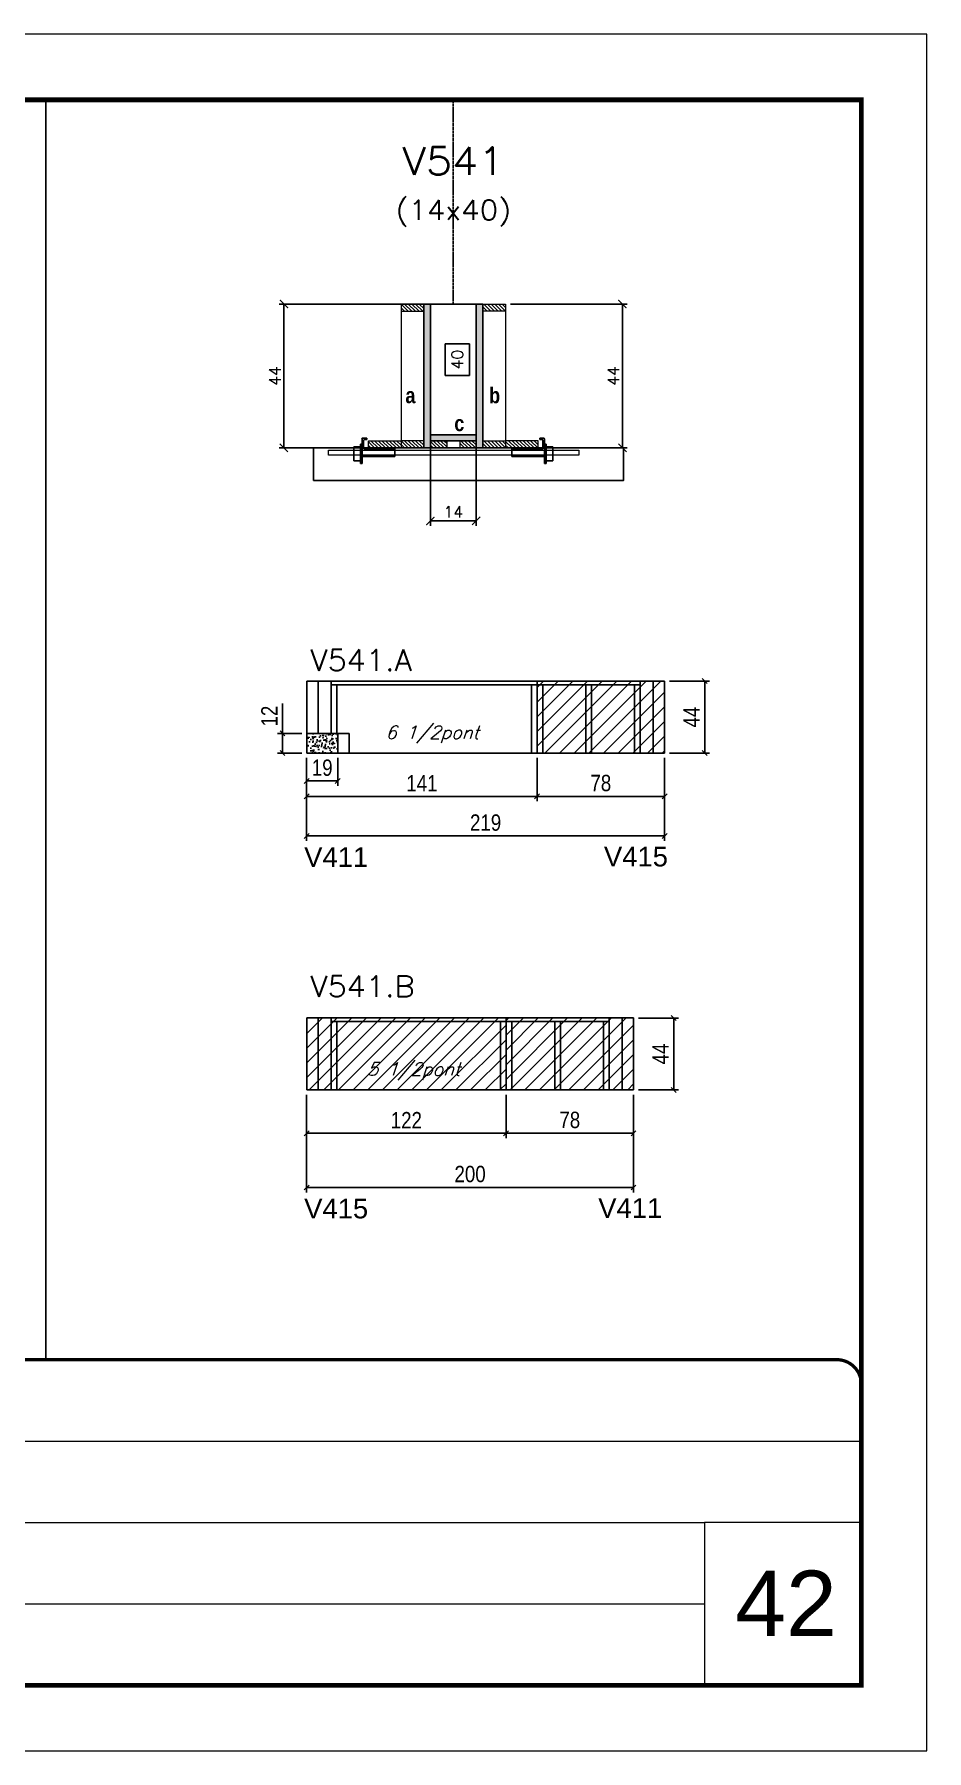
# Model space of a CAD drawing. Extents: x -21493 to -15213, y -12134 to 11887.
# Drawn here: x -18969 to -18423, y -649 to 401 of the extents above; entities that cross this region are included whole.
import ezdxf
from ezdxf.enums import TextEntityAlignment as Align

# ---------------------------------------------------------------- set-up
doc = ezdxf.new("R2010")
doc.units = 0
for name, pattern in [('CONTINUO', [0]), ('DASHED', [0.75, 0.5, -0.25]), ('HIDDEN', [0.375, 0.25, -0.125])]:
    doc.linetypes.add(name, pattern=pattern)
for name, color, linetype in [('5', 5, 'Continuous'), ('barrote', 251, 'Continuous'), ('COTA', 241, 'Continuous'), ('Cota Seção (2x)', 4, 'Continuous'), ('detalhes', 4, 'Continuous'), ('Painéis', 200, 'Continuous'), ('presilha', 1, 'Continuous'), ('Reaproveitamento', 251, 'Continuous'), ('SARR_2.2x7', 40, 'Continuous'), ('SARR_3.5x7', 81, 'Continuous'), ('texto', 7, 'Continuous'), ('Texto de Titulo', 7, 'Continuous'), ('Texto Qtd Sarr', 242, 'Continuous')]:
    doc.layers.add(name, color=color, linetype=linetype)
for name, color, linetype, lineweight in [('CARIMBO', 255, 'Continuous', 9), ('CONCRETO', 251, 'Continuous', 25), ('Folhas', 255, 'Continuous', 9), ('Hachura', 251, 'Continuous', 9), ('Madeira', 126, 'Continuous', 18), ('SARRAFO DE PRESSAO', 251, 'DASHED', 9), ('SCO-___-LAJ', 2, 'Continuous', 0), ('Texto Seção', 7, 'Continuous', 15)]:
    doc.layers.add(name, color=color, linetype=linetype, lineweight=lineweight)
doc.styles.add('ARIAL', font='arial.ttf')
doc.styles.add('COTA TECNICA', font='techl___.ttf', dxfattribs={"height": 10})
doc.styles.add('REGUA-120', font='ROMANS.shx', dxfattribs={"height": 15})
doc.styles.add('Romans', font='romans.shx')
doc.styles.get("Standard").update_dxf_attribs({"font": 'arial.ttf'})
doc.styles.add('TECNICA', font='techb___.ttf', dxfattribs={"height": 10})
doc.dimstyles.new('Cota Seção (2x)', dxfattribs={"dimtxt": 7, "dimasz": 5, "dimexe": 3, "dimexo": 3, "dimgap": 2, "dimtad": 3, "dimdec": 1, "dimlfac": 0.5, "dimzin": 12, "dimdsep": 46, "dimtxsty": 'Romans', "dimblk": 'ARCHTICK', "dimcen": 0, "dimclrd": 4, "dimclre": 4, "dimclrt": 1, "dimadec": 1, "dimazin": 3, "dimtfac": 1, "dimtdec": 1, "dimtmove": 0, "dimatfit": 3, "dimldrblk": 'OBLIQUE', "dimfxl": 1, "dimtolj": 1, "dimtzin": 12, "dimarcsym": 0})
doc.dimstyles.new('Cota Seção interna', dxfattribs={"dimtxt": 7, "dimasz": 6, "dimexe": 0.18, "dimexo": 2, "dimgap": -4, "dimtad": 3, "dimdec": 1, "dimlfac": 0.5, "dimzin": 12, "dimdsep": 46, "dimtxsty": 'Romans', "dimblk": 'ARCHTICK', "dimcen": 0.09, "dimse1": 1, "dimse2": 1, "dimsd1": 1, "dimsd2": 1, "dimclrd": 180, "dimclre": 5, "dimclrt": 1, "dimadec": 0, "dimazin": 3, "dimtfac": 1, "dimtdec": 1, "dimtofl": 0, "dimtmove": 0, "dimatfit": 3, "dimldrblk": 'ARCHTICK', "dimfxl": 1, "dimtolj": 1, "dimtzin": 0, "dimarcsym": 0})
doc.dimstyles.new('PAINEL', dxfattribs={"dimtxt": 10, "dimasz": 3, "dimexe": 3, "dimexo": 3, "dimgap": 3, "dimtad": 1, "dimdec": 1, "dimzin": 12, "dimdsep": 46, "dimtxsty": 'COTA TECNICA', "dimblk1": 'OBLIQUE', "dimblk2": 'OBLIQUE', "dimsah": 1, "dimcen": 0.9, "dimclrd": 4, "dimclre": 4, "dimclrt": 240, "dimadec": 1, "dimazin": 3, "dimtfac": 1, "dimtdec": 1, "dimtmove": 0, "dimatfit": 3, "dimfxl": 1, "dimtolj": 1, "dimtzin": 12, "dimarcsym": 0})
pattern_1 = [(315, (4219.5572, -8081.1607), (1.12253202, 1.12253202), [])]
pattern_2 = [(315, (4229.5572, -8081.1607), (1.12253202, 1.12253202), [])]

# ---------------------------------------------------------------- blocks, each defined once
blk = doc.blocks.new('_ArchTick')
at = {"color": 0, "linetype": 'ByBlock', "const_width": 0.15}
blk.add_lwpolyline([(-0.5, -0.5), (0.5, 0.5)], dxfattribs=at)
blk = doc.blocks.new('*D335')
at = {"layer": 'COTA', "color": 4, "lineweight": -2, "transparency": 16777216}
for p, q in [((-18730.1, 236.5), (-18819.7, 236.5)), ((-18816.7, 148.5), (-18816.7, 236.5)), ((-18768.1, 148.5), (-18819.7, 148.5))]:
    blk.add_line(p, q, dxfattribs=at)
at = {"layer": 'Defpoints', "color": 0, "transparency": 16777216}
for p in [(-18816.7, 236.5), (-18727.1, 236.5), (-18765.1, 148.5)]:
    blk.add_point(p, dxfattribs=at)
at = {"layer": 'COTA', "color": 4, "lineweight": -2, "transparency": 16777216, "xscale": 5, "yscale": 5, "zscale": 5}
for p, rotation in [((-18816.7, 236.5), 90), ((-18816.7, 148.5), 270)]:
    blk.add_blockref('_ArchTick', p, dxfattribs=dict(at, rotation=rotation))
at = {"layer": 'COTA', "color": 1, "transparency": 16777216, "insert": (-18822.2, 192.5), "char_height": 7, "attachment_point": 5, "rotation": 90, "style": 'Romans'}
blk.add_mtext('\\A1;44', dxfattribs=at)
blk = doc.blocks.new('_Oblique')
at = {"color": 0, "linetype": 'ByBlock', "lineweight": -2}
blk.add_line((-0.5, -0.5), (0.5, 0.5), dxfattribs=at)
blk = doc.blocks.new('*D336')
at = {"layer": 'COTA', "color": 4, "lineweight": -2, "transparency": 16777216}
for p, q in [((-18678.1, 236.5), (-18606.6, 236.5)), ((-18609.6, 148.5), (-18609.6, 236.5)), ((-18658.1, 148.5), (-18606.6, 148.5))]:
    blk.add_line(p, q, dxfattribs=at)
at = {"layer": 'Defpoints', "color": 0, "transparency": 16777216}
for p in [(-18681.1, 236.5), (-18609.6, 236.5), (-18661.1, 148.5)]:
    blk.add_point(p, dxfattribs=at)
at = {"layer": 'COTA', "color": 4, "lineweight": -2, "transparency": 16777216, "xscale": 5, "yscale": 5, "zscale": 5}
for p, rotation in [((-18609.6, 236.5), 90), ((-18609.6, 148.5), 270)]:
    blk.add_blockref('_ArchTick', p, dxfattribs=dict(at, rotation=rotation))
at = {"layer": 'COTA', "color": 1, "transparency": 16777216, "insert": (-18615.1, 192.5), "char_height": 7, "attachment_point": 5, "rotation": 90, "style": 'Romans'}
blk.add_mtext('\\A1;44', dxfattribs=at)
blk = doc.blocks.new('*D337')
at = {"layer": 'Cota Seção (2x)', "color": 180, "lineweight": -2, "transparency": 16777216}
for p, q in [((-18703.1, 212.1), (-18718.1, 212.1)), ((-18718.1, 212.1), (-18718.1, 192.8)), ((-18703.1, 192.8), (-18703.1, 212.1)), ((-18718.1, 192.8), (-18703.1, 192.8))]:
    blk.add_line(p, q, dxfattribs=at)
at = {"layer": 'Defpoints', "color": 0, "transparency": 16777216}
for p in [(-18699.1, 236.5), (-18699.1, 236.5), (-18699.1, 156.5)]:
    blk.add_point(p, dxfattribs=at)
at = {"layer": 'Cota Seção (2x)', "color": 1, "transparency": 16777216, "insert": (-18710.6, 202.5), "char_height": 7, "attachment_point": 5, "rotation": 90, "style": 'Romans'}
blk.add_mtext('\\A1;40', dxfattribs=at)
blk = doc.blocks.new('titulo1')
at = {"layer": 'Defpoints', "color": 252, "linetype": 'HIDDEN', "ltscale": 2}
blk.add_line((0, 0), (0, 125), dxfattribs=at)
at = {"layer": 'Defpoints', "style": 'Romans', "oblique": 15}
blk.add_attdef('FOLHA', text='', height=10, dxfattribs=at).set_placement((0, 15.6), align=Align.MIDDLE_CENTER)
at = {"layer": 'Texto Qtd Sarr', "color": 3, "style": 'Romans', "oblique": 15}
for tag, height, p in [('TITULO', 17, (0, 71.4)), ('SEÇÃO', 12, (0, 41.5))]:
    blk.add_attdef(tag, text='', height=height, dxfattribs=at).set_placement(p, align=Align.MIDDLE_CENTER)
blk = doc.blocks.new('PRESILHA METÁLICA 1')
at = {"layer": 'presilha'}
for p, q in [((7.5, 10.6), (7.5, 19.9)), ((12, 21), (8.6, 21)), ((9, 11.6), (9, 18.9)), ((12, 19.5), (9.6, 19.5)), ((12, 21), (12, 19.5)), ((0, 13), (6, 13)), ((0, 13), (0, 0)), ((6, 0), (0, 0)), ((6, 15.5), (7.5, 15.5)), ((6, -2.5), (6, 15.5)), ((6, 13), (6, 0)), ((7.5, 15.5), (7.5, -2.5)), ((37.5, 4.1), (7.5, 4.1)), ((37.5, 11), (9.6, 11)), ((37.5, 11), (37.5, 4.1)), ((7.5, -2.5), (6, -2.5))]:
    blk.add_line(p, q, dxfattribs=at)
for centre, radius, start, end in [((8.6, 19.9), 1.14, 90, 180), ((9.6, 18.9), 0.57, 90, 180), ((9.6, 11.6), 0.57, 180, 270)]:
    blk.add_arc(centre, radius, start, end, dxfattribs=at)
blk = doc.blocks.new('*D338')
at = {"layer": 'COTA', "color": 4, "lineweight": -2, "transparency": 16777216}
for p, q in [((-18727.1, 149.9), (-18727.1, 100.8)), ((-18699.1, 149.9), (-18699.1, 100.8)), ((-18727.1, 103.8), (-18699.1, 103.8))]:
    blk.add_line(p, q, dxfattribs=at)
at = {"layer": 'Defpoints', "color": 0, "transparency": 16777216}
for p in [(-18727.1, 152.9), (-18699.1, 152.9), (-18699.1, 103.8)]:
    blk.add_point(p, dxfattribs=at)
at = {"layer": 'COTA', "color": 4, "lineweight": -2, "transparency": 16777216, "xscale": 5, "yscale": 5, "zscale": 5, "rotation": 180}
blk.add_blockref('_ArchTick', (-18727.1, 103.8), dxfattribs=at)
at = {"layer": 'COTA', "color": 4, "lineweight": -2, "transparency": 16777216, "xscale": 5, "yscale": 5, "zscale": 5}
blk.add_blockref('_ArchTick', (-18699.1, 103.8), dxfattribs=at)
at = {"layer": 'COTA', "color": 1, "transparency": 16777216, "insert": (-18713.1, 109.3), "char_height": 7, "attachment_point": 5, "style": 'Romans'}
blk.add_mtext('\\A1;14', dxfattribs=at)
blk = doc.blocks.new('*D342')
at = {"layer": 'COTA', "color": 4, "linetype": 'ByBlock', "lineweight": -2, "transparency": 16777216}
for p, q in [((-18802.8, -41.2), (-18802.8, -91.9)), ((-18583.8, -41.2), (-18583.8, -91.9)), ((-18802.8, -88.9), (-18583.8, -88.9))]:
    blk.add_line(p, q, dxfattribs=at)
at = {"layer": 'Defpoints', "color": 0, "linetype": 'ByBlock', "transparency": 16777216}
for p in [(-18802.8, -38.2), (-18583.8, -38.2), (-18583.8, -88.9)]:
    blk.add_point(p, dxfattribs=at)
at = {"layer": 'COTA', "color": 4, "linetype": 'ByBlock', "lineweight": -2, "transparency": 16777216, "xscale": 3, "yscale": 3, "zscale": 3, "rotation": 180}
blk.add_blockref('_Oblique', (-18802.8, -88.9), dxfattribs=at)
at = {"layer": 'COTA', "color": 4, "linetype": 'ByBlock', "lineweight": -2, "transparency": 16777216, "xscale": 3, "yscale": 3, "zscale": 3}
blk.add_blockref('_Oblique', (-18583.8, -88.9), dxfattribs=at)
at = {"layer": 'COTA', "color": 240, "linetype": 'ByBlock', "transparency": 16777216, "insert": (-18693.3, -80.8), "char_height": 10, "attachment_point": 5, "style": 'COTA TECNICA'}
blk.add_mtext('\\A1;219', dxfattribs=at)
blk = doc.blocks.new('*D343')
at = {"layer": 'COTA', "color": 4, "linetype": 'ByBlock', "lineweight": -2, "transparency": 16777216}
for p, q in [((-18580.8, 5.8), (-18556.2, 5.8)), ((-18559.2, 5.8), (-18559.2, -38.2)), ((-18580.8, -38.2), (-18556.2, -38.2))]:
    blk.add_line(p, q, dxfattribs=at)
at = {"layer": 'Defpoints', "color": 0, "linetype": 'ByBlock', "transparency": 16777216}
for p in [(-18583.8, 5.8), (-18583.8, -38.2), (-18559.2, -38.2)]:
    blk.add_point(p, dxfattribs=at)
at = {"layer": 'COTA', "color": 4, "linetype": 'ByBlock', "lineweight": -2, "transparency": 16777216, "xscale": 3, "yscale": 3, "zscale": 3}
for p, rotation in [((-18559.2, 5.8), 90), ((-18559.2, -38.2), 270)]:
    blk.add_blockref('_Oblique', p, dxfattribs=dict(at, rotation=rotation))
at = {"layer": 'COTA', "color": 240, "linetype": 'ByBlock', "transparency": 16777216, "insert": (-18567.3, -16.2), "char_height": 10, "attachment_point": 5, "rotation": 90, "style": 'COTA TECNICA'}
blk.add_mtext('\\A1;44', dxfattribs=at)
blk = doc.blocks.new('*D344')
at = {"layer": 'COTA', "color": 4, "linetype": 'ByBlock', "lineweight": -2, "transparency": 16777216}
for p, q in [((-18802.8, -247.3), (-18802.8, -307)), ((-18602.8, -247.3), (-18602.8, -307)), ((-18802.8, -304), (-18602.8, -304))]:
    blk.add_line(p, q, dxfattribs=at)
at = {"layer": 'Defpoints', "color": 0, "linetype": 'ByBlock', "transparency": 16777216}
for p in [(-18802.8, -244.3), (-18602.8, -244.3), (-18602.8, -304)]:
    blk.add_point(p, dxfattribs=at)
at = {"layer": 'COTA', "color": 4, "linetype": 'ByBlock', "lineweight": -2, "transparency": 16777216, "xscale": 3, "yscale": 3, "zscale": 3, "rotation": 180}
blk.add_blockref('_Oblique', (-18802.8, -304), dxfattribs=at)
at = {"layer": 'COTA', "color": 4, "linetype": 'ByBlock', "lineweight": -2, "transparency": 16777216, "xscale": 3, "yscale": 3, "zscale": 3}
blk.add_blockref('_Oblique', (-18602.8, -304), dxfattribs=at)
at = {"layer": 'COTA', "color": 240, "linetype": 'ByBlock', "transparency": 16777216, "insert": (-18702.8, -295.8), "char_height": 10, "attachment_point": 5, "style": 'COTA TECNICA'}
blk.add_mtext('\\A1;200', dxfattribs=at)
blk = doc.blocks.new('*D345')
at = {"layer": 'COTA', "color": 4, "linetype": 'ByBlock', "lineweight": -2, "transparency": 16777216}
for p, q in [((-18599.8, -200.3), (-18575.2, -200.3)), ((-18578.2, -200.3), (-18578.2, -244.3)), ((-18599.8, -244.3), (-18575.2, -244.3))]:
    blk.add_line(p, q, dxfattribs=at)
at = {"layer": 'Defpoints', "color": 0, "linetype": 'ByBlock', "transparency": 16777216}
for p in [(-18602.8, -200.3), (-18602.8, -244.3), (-18578.2, -244.3)]:
    blk.add_point(p, dxfattribs=at)
at = {"layer": 'COTA', "color": 4, "linetype": 'ByBlock', "lineweight": -2, "transparency": 16777216, "xscale": 3, "yscale": 3, "zscale": 3}
for p, rotation in [((-18578.2, -200.3), 90), ((-18578.2, -244.3), 270)]:
    blk.add_blockref('_Oblique', p, dxfattribs=dict(at, rotation=rotation))
at = {"layer": 'COTA', "color": 240, "linetype": 'ByBlock', "transparency": 16777216, "insert": (-18586.3, -222.3), "char_height": 10, "attachment_point": 5, "rotation": 90, "style": 'COTA TECNICA'}
blk.add_mtext('\\A1;44', dxfattribs=at)
blk = doc.blocks.new('*D326')
at = {"layer": 'COTA', "color": 4, "linetype": 'ByBlock', "lineweight": -2, "transparency": 16777216}
for p, q in [((-18802.8, -247.3), (-18802.8, -273.8)), ((-18680.8, -247.3), (-18680.8, -273.8)), ((-18802.8, -270.8), (-18680.8, -270.8))]:
    blk.add_line(p, q, dxfattribs=at)
at = {"layer": 'Defpoints', "color": 0, "linetype": 'ByBlock', "transparency": 16777216}
for p in [(-18802.8, -244.3), (-18680.8, -244.3), (-18680.8, -270.8)]:
    blk.add_point(p, dxfattribs=at)
at = {"layer": 'COTA', "color": 4, "linetype": 'ByBlock', "lineweight": -2, "transparency": 16777216, "xscale": 3, "yscale": 3, "zscale": 3, "rotation": 180}
blk.add_blockref('_Oblique', (-18802.8, -270.8), dxfattribs=at)
at = {"layer": 'COTA', "color": 4, "linetype": 'ByBlock', "lineweight": -2, "transparency": 16777216, "xscale": 3, "yscale": 3, "zscale": 3}
blk.add_blockref('_Oblique', (-18680.8, -270.8), dxfattribs=at)
at = {"layer": 'COTA', "color": 240, "linetype": 'ByBlock', "transparency": 16777216, "insert": (-18741.8, -262.8), "char_height": 10, "attachment_point": 5, "style": 'COTA TECNICA'}
blk.add_mtext('\\A1;122', dxfattribs=at)
blk = doc.blocks.new('*D327')
at = {"layer": 'COTA', "color": 4, "linetype": 'ByBlock', "lineweight": -2, "transparency": 16777216}
for p, q in [((-18680.8, -247.3), (-18680.8, -273.8)), ((-18602.8, -247.3), (-18602.8, -273.8)), ((-18680.8, -270.8), (-18602.8, -270.8))]:
    blk.add_line(p, q, dxfattribs=at)
at = {"layer": 'Defpoints', "color": 0, "linetype": 'ByBlock', "transparency": 16777216}
for p in [(-18680.8, -244.3), (-18602.8, -244.3), (-18602.8, -270.8)]:
    blk.add_point(p, dxfattribs=at)
at = {"layer": 'COTA', "color": 4, "linetype": 'ByBlock', "lineweight": -2, "transparency": 16777216, "xscale": 3, "yscale": 3, "zscale": 3, "rotation": 180}
blk.add_blockref('_Oblique', (-18680.8, -270.8), dxfattribs=at)
at = {"layer": 'COTA', "color": 4, "linetype": 'ByBlock', "lineweight": -2, "transparency": 16777216, "xscale": 3, "yscale": 3, "zscale": 3}
blk.add_blockref('_Oblique', (-18602.8, -270.8), dxfattribs=at)
at = {"layer": 'COTA', "color": 240, "linetype": 'ByBlock', "transparency": 16777216, "insert": (-18641.8, -262.7), "char_height": 10, "attachment_point": 5, "style": 'COTA TECNICA'}
blk.add_mtext('\\A1;78', dxfattribs=at)
blk = doc.blocks.new('*D328')
at = {"layer": 'COTA', "color": 4, "linetype": 'ByBlock', "lineweight": -2, "transparency": 16777216}
for p, q in [((-18802.8, -41.2), (-18802.8, -67.7)), ((-18661.8, -41.2), (-18661.8, -67.7)), ((-18802.8, -64.7), (-18661.8, -64.7))]:
    blk.add_line(p, q, dxfattribs=at)
at = {"layer": 'Defpoints', "color": 0, "linetype": 'ByBlock', "transparency": 16777216}
for p in [(-18802.8, -38.2), (-18661.8, -38.2), (-18661.8, -64.7)]:
    blk.add_point(p, dxfattribs=at)
at = {"layer": 'COTA', "color": 4, "linetype": 'ByBlock', "lineweight": -2, "transparency": 16777216, "xscale": 3, "yscale": 3, "zscale": 3, "rotation": 180}
blk.add_blockref('_Oblique', (-18802.8, -64.7), dxfattribs=at)
at = {"layer": 'COTA', "color": 4, "linetype": 'ByBlock', "lineweight": -2, "transparency": 16777216, "xscale": 3, "yscale": 3, "zscale": 3}
blk.add_blockref('_Oblique', (-18661.8, -64.7), dxfattribs=at)
at = {"layer": 'COTA', "color": 240, "linetype": 'ByBlock', "transparency": 16777216, "insert": (-18732.3, -56.7), "char_height": 10, "attachment_point": 5, "style": 'COTA TECNICA'}
blk.add_mtext('\\A1;141', dxfattribs=at)
blk = doc.blocks.new('*D329')
at = {"layer": 'COTA', "color": 4, "linetype": 'ByBlock', "lineweight": -2, "transparency": 16777216}
for p, q in [((-18661.8, -41.2), (-18661.8, -67.7)), ((-18583.8, -41.2), (-18583.8, -67.7)), ((-18661.8, -64.7), (-18583.8, -64.7))]:
    blk.add_line(p, q, dxfattribs=at)
at = {"layer": 'Defpoints', "color": 0, "linetype": 'ByBlock', "transparency": 16777216}
for p in [(-18661.8, -38.2), (-18583.8, -38.2), (-18583.8, -64.7)]:
    blk.add_point(p, dxfattribs=at)
at = {"layer": 'COTA', "color": 4, "linetype": 'ByBlock', "lineweight": -2, "transparency": 16777216, "xscale": 3, "yscale": 3, "zscale": 3, "rotation": 180}
blk.add_blockref('_Oblique', (-18661.8, -64.7), dxfattribs=at)
at = {"layer": 'COTA', "color": 4, "linetype": 'ByBlock', "lineweight": -2, "transparency": 16777216, "xscale": 3, "yscale": 3, "zscale": 3}
blk.add_blockref('_Oblique', (-18583.8, -64.7), dxfattribs=at)
at = {"layer": 'COTA', "color": 240, "linetype": 'ByBlock', "transparency": 16777216, "insert": (-18622.8, -56.6), "char_height": 10, "attachment_point": 5, "style": 'COTA TECNICA'}
blk.add_mtext('\\A1;78', dxfattribs=at)
blk = doc.blocks.new('*D964')
at = {"layer": 'COTA', "color": 4, "lineweight": -2, "ltscale": 25, "transparency": 16777216}
for p, q in [((-18802.8, -41.2), (-18802.8, -58.3)), ((-18783.8, -41.2), (-18783.8, -58.3)), ((-18802.8, -55.3), (-18783.8, -55.3))]:
    blk.add_line(p, q, dxfattribs=at)
at = {"layer": 'Defpoints', "color": 0, "ltscale": 25, "transparency": 16777216}
for p in [(-18802.8, -38.2), (-18783.8, -38.2), (-18783.8, -55.3)]:
    blk.add_point(p, dxfattribs=at)
at = {"layer": 'COTA', "color": 4, "lineweight": -2, "ltscale": 25, "transparency": 16777216, "xscale": 3, "yscale": 3, "zscale": 3, "rotation": 180}
blk.add_blockref('_Oblique', (-18802.8, -55.3), dxfattribs=at)
at = {"layer": 'COTA', "color": 4, "lineweight": -2, "ltscale": 25, "transparency": 16777216, "xscale": 3, "yscale": 3, "zscale": 3}
blk.add_blockref('_Oblique', (-18783.8, -55.3), dxfattribs=at)
at = {"layer": 'COTA', "color": 240, "ltscale": 25, "transparency": 16777216, "insert": (-18793.3, -47.2), "char_height": 10, "attachment_point": 5, "style": 'COTA TECNICA'}
blk.add_mtext('\\A1;19', dxfattribs=at)
blk = doc.blocks.new('*D965')
at = {"layer": 'COTA', "color": 4, "lineweight": -2, "ltscale": 25, "transparency": 16777216}
for p, q in [((-18817.6, -26.2), (-18817.6, -7.9)), ((-18805.8, -26.2), (-18820.6, -26.2)), ((-18817.6, -38.2), (-18817.6, -26.2)), ((-18805.8, -38.2), (-18820.6, -38.2))]:
    blk.add_line(p, q, dxfattribs=at)
at = {"layer": 'Defpoints', "color": 0, "ltscale": 25, "transparency": 16777216}
for p in [(-18817.6, -26.2), (-18802.8, -26.2), (-18802.8, -38.2)]:
    blk.add_point(p, dxfattribs=at)
at = {"layer": 'COTA', "color": 4, "lineweight": -2, "ltscale": 25, "transparency": 16777216, "xscale": 3, "yscale": 3, "zscale": 3}
for p, rotation in [((-18817.6, -26.2), 90), ((-18817.6, -38.2), 270)]:
    blk.add_blockref('_Oblique', p, dxfattribs=dict(at, rotation=rotation))
at = {"layer": 'COTA', "color": 240, "ltscale": 25, "transparency": 16777216, "insert": (-18825.6, -15.6), "char_height": 10, "attachment_point": 5, "rotation": 90, "style": 'COTA TECNICA'}
blk.add_mtext('\\A1;12', dxfattribs=at)
blk = doc.blocks.new('9999999999')
at = {"color": 30, "linetype": 'CONTINUO'}
for p, q in [((98564.6, 34379.6), (99584, 34379.6)), ((98564.6, 34329.8), (99488, 34329.8)), ((99584, 34329.8), (99488, 34329.8)), ((99488, 34329.8), (99488, 34230.2)), ((98564.6, 34280), (99488, 34280))]:
    blk.add_line(p, q, dxfattribs=at)
at = {"color": 30, "linetype": 'CONTINUO', "const_width": 2}
blk.add_lwpolyline([(99584, 34230.2), (99584, 34414.4, 0.414214), (99569, 34429.4), (98229, 34429.4, 0.414214), (98214, 34414.4), (98214, 34245.2, 0.414214), (98229, 34230.2), (99584, 34230.2)], format="xyb", dxfattribs=at)
at = {"layer": 'Folhas'}
blk.add_lwpolyline([(98139, 34190.2), (99624, 34190.2), (99624, 35240.2), (98139, 35240.2)], close=True, dxfattribs=at)
at = {"layer": 'Folhas', "color": 30, "const_width": 3}
blk.add_lwpolyline([(98214, 34230.2), (99584, 34230.2), (99584, 35200.2), (98214, 35200.2)], close=True, dxfattribs=at)

msp = doc.modelspace()

# ---------------------------------------------------------------- hatches: boundary and pattern name
at = {"layer": 'COTA', "linetype": 'ByBlock'}
h = msp.add_hatch(dxfattribs=at)
h.set_pattern_fill('AR-CONC', color=256, scale=0.03)
h.set_pattern_definition([(50, (-158644.1976, -26044.2673), (5.46554007, -0.47817257), [0.5715, -6.2865]), (355, (-158644.1976, -26044.2673), (-1.05730264, 5.73170536), [0.4572, -5.02921753]), (100.4514447, (-158643.742, -26044.307), (4.40823741, 5.25353256), [0.48570026, -5.34270734]), (46.1842, (-158644.1976, -26042.743), (8.13237123, -1.26126984), [0.85725, -9.42975]), (96.6355576, (-158643.52, -26042.8484), (7.122124, 7.42278374), [0.7285507, -8.01406824]), (351.184151, (-158644.198, -26042.743), (7.122124, 7.42278374), [0.685799, -7.54379196]), (21, (-158643.4356, -26043.1243), (4.54843174, -3.06795595), [0.5715, -6.2865]), (326, (-158643.4356, -26043.1243), (1.85406085, 5.52563898), [0.4572, -5.0292]), (71.451445, (-158643.0566, -26043.38), (6.40249258, 2.45768307), [0.48570026, -5.34269813]), (37.5, (-158644.1976, -26044.2673), (0.092658098, 2.536651166), [0, -4.96824, 0, -5.1054, 0, -5.04825]), (7.5, (-158644.1976, -26044.2673), (2.004589875, 3.005417245), [0, -2.91084, 0, -4.85394, 0, -1.92405]), (327.5, (-158645.8969, -26044.2673), (4.067717855, -0.17186232), [0, -1.905, 0, -5.9436, 0, -7.8867]), (317.5, (-158646.659, -26044.2673), (4.44387544, 0.76279473), [0, -2.4765, 0, -3.94716, 0, -5.6007])])
h.paths.add_polyline_path([(-18783.75, -38.22), (-18783.75, -26.22), (-18802.75, -26.22), (-18802.75, -38.22)])
at = {"layer": 'Hachura'}
h = msp.add_hatch(dxfattribs=at)
h.set_pattern_fill('ANSI31', color=256, scale=0.5, angle=270, style=0)
h.set_pattern_definition([(315, (4229.5572, -8071.1607), (1.12253202, 1.12253202), [])])
h.paths.add_polyline_path([(-18731.06, 232.08), (-18731.06, 236.48), (-18745.06, 236.48), (-18745.06, 232.08)])
h = msp.add_hatch(color=256, dxfattribs=at)
h.dxf.hatch_style = 1
h.paths.add_polyline_path([(-18731.06, 236.48), (-18727.06, 236.48), (-18727.06, 148.48), (-18731.06, 148.48)])
h = msp.add_hatch(color=256, dxfattribs=at)
h.dxf.hatch_style = 1
h.paths.add_polyline_path([(-18695.07, 236.48), (-18699.07, 236.48), (-18699.06, 148.48), (-18695.06, 148.48)])
h = msp.add_hatch(dxfattribs=at)
h.set_pattern_fill('ANSI31', color=256, scale=0.5, angle=270, style=0)
h.set_pattern_definition([(315, (4219.5669, -8071.1607), (1.12253202, 1.12253202), [])])
h.paths.add_polyline_path([(-18695.07, 232.08), (-18695.07, 236.48), (-18681.07, 236.48), (-18681.07, 232.08)])
h = msp.add_hatch(dxfattribs=at)
h.set_pattern_fill('ANSI31', color=256, scale=0.5, angle=270, style=0)
h.set_pattern_definition(pattern_2)
h.paths.add_polyline_path([(-18765.06, 148.48), (-18765.06, 152.88), (-18745.06, 152.88), (-18745.06, 148.48)])
h = msp.add_hatch(dxfattribs=at)
h.set_pattern_fill('ANSI31', color=256, scale=0.5, angle=270, style=0)
h.set_pattern_definition([(315, (4229.5572, -8154.7607), (1.12253202, 1.12253202), [])])
h.paths.add_polyline_path([(-18731.06, 148.48), (-18731.06, 152.88), (-18745.06, 152.88), (-18745.06, 148.48)])
h = msp.add_hatch(color=256, dxfattribs=at)
h.dxf.hatch_style = 1
h.paths.add_polyline_path([(-18727.06, 152.88), (-18727.06, 156.48), (-18699.06, 156.48), (-18699.06, 152.88)])
h = msp.add_hatch(dxfattribs=at)
h.set_pattern_fill('ANSI31', color=256, scale=0.5, angle=270, style=0)
h.set_pattern_definition(pattern_2)
h.paths.add_polyline_path([(-18727.06, 148.48), (-18727.06, 152.88), (-18717.06, 152.88), (-18717.06, 148.48)])
h = msp.add_hatch(dxfattribs=at)
h.set_pattern_fill('ANSI31', color=256, scale=0.5, angle=270, style=0)
h.set_pattern_definition(pattern_1)
h.paths.add_polyline_path([(-18699.06, 148.48), (-18699.06, 152.88), (-18709.06, 152.88), (-18709.06, 148.48)])
h = msp.add_hatch(dxfattribs=at)
h.set_pattern_fill('ANSI31', color=256, scale=0.5, angle=270, style=0)
h.set_pattern_definition([(315, (4219.5572, -8154.7607), (1.12253202, 1.12253202), [])])
h.paths.add_polyline_path([(-18695.06, 148.48), (-18695.06, 152.88), (-18681.06, 152.88), (-18681.06, 148.48)])
h = msp.add_hatch(dxfattribs=at)
h.set_pattern_fill('ANSI31', color=256, scale=0.5, angle=270, style=0)
h.set_pattern_definition(pattern_1)
h.paths.add_polyline_path([(-18661.06, 148.48), (-18661.06, 152.88), (-18681.06, 152.88), (-18681.06, 148.48)])
at = {"layer": 'Reaproveitamento', "linetype": 'ByBlock'}
h = msp.add_hatch(dxfattribs=at)
h.set_pattern_fill('ANSI31', color=256, scale=2)
h.set_pattern_definition([(45, (-157040.1976, -28341.4175), (-4.49012806, 4.49012806), [])])
h.paths.add_polyline_path([(-18583.75, -38.22), (-18583.75, 5.78), (-18661.75, 5.78), (-18661.75, -38.22)])
h = msp.add_hatch(dxfattribs=at)
h.set_pattern_fill('ANSI31', color=256, scale=2)
h.set_pattern_definition([(45, (-157059.1976, -28341.4175), (-4.49012806, 4.49012806), [])])
h.paths.add_polyline_path([(-18802.75, -200.28), (-18802.75, -244.28), (-18680.75, -244.28), (-18680.75, -200.28)])
h.paths.add_polyline_path([(-18773.74, -240.88), (-18706.12, -240.88), (-18700.62, -224.9), (-18768.24, -224.9)], flags=24)
h = msp.add_hatch(dxfattribs=at)
h.set_pattern_fill('ANSI31', color=256, scale=2)
h.set_pattern_definition([(45, (-158644.1976, -26044.2673), (-4.49012806, 4.49012806), [])])
h.paths.add_polyline_path([(-18602.75, -244.28), (-18602.75, -200.28), (-18680.75, -200.28), (-18680.75, -244.28)])

# ---------------------------------------------------------------- linework, layer by layer
at = {"layer": 'barrote'}
msp.add_lwpolyline([(-18798.52, 128.48), (-18608.94, 128.48), (-18608.94, 148.48), (-18798.52, 148.48)], close=True, dxfattribs=at)
at = {"layer": 'CONCRETO'}
msp.add_lwpolyline([(-18727.06, 236.48), (-18699.06, 236.48), (-18699.06, 156.48), (-18727.06, 156.48), (-18727.06, 236.48)], close=True, dxfattribs=at)
at = {"layer": 'COTA', "linetype": 'ByBlock'}
for p, q in [((-18962.5, 361.48), (-18962.5, -409.27)), ((-18802.75, -26.22), (-18802.75, -38.22)), ((-18783.75, -38.22), (-18802.75, -38.22))]:
    msp.add_line(p, q, dxfattribs=at)
at = {"layer": 'Madeira'}
for points in [[(-18731.06, 232.08), (-18731.06, 236.48), (-18745.06, 236.48), (-18745.06, 232.08)], [(-18731.06, 236.48), (-18745.06, 236.48), (-18745.06, 148.48), (-18731.06, 148.48)], [(-18695.07, 232.08), (-18695.07, 236.48), (-18681.07, 236.48), (-18681.07, 232.08)], [(-18695.07, 236.48), (-18681.07, 236.48), (-18681.06, 148.48), (-18695.06, 148.48)], [(-18765.06, 148.48), (-18765.06, 152.88), (-18745.06, 152.88), (-18745.06, 148.48)], [(-18731.06, 148.48), (-18731.06, 152.88), (-18745.06, 152.88), (-18745.06, 148.48)], [(-18727.06, 148.48), (-18727.06, 152.88), (-18717.06, 152.88), (-18717.06, 148.48)], [(-18699.06, 148.48), (-18699.06, 152.88), (-18709.06, 152.88), (-18709.06, 148.48)], [(-18695.06, 148.48), (-18695.06, 152.88), (-18681.06, 152.88), (-18681.06, 148.48)], [(-18661.06, 148.48), (-18661.06, 152.88), (-18681.06, 152.88), (-18681.06, 148.48)]]:
    msp.add_lwpolyline(points, close=True, dxfattribs=at)
at = {"layer": 'Painéis', "linetype": 'ByBlock'}
for p, q in [((-18802.75, 5.78), (-18802.75, -26.22)), ((-18583.75, 5.78), (-18802.75, 5.78)), ((-18661.75, 5.78), (-18661.75, -38.22)), ((-18583.75, 5.78), (-18583.75, -38.22)), ((-18802.75, -26.22), (-18783.75, -26.22)), ((-18783.75, -26.22), (-18783.75, -38.22)), ((-18783.75, -38.22), (-18583.75, -38.22)), ((-18802.75, -200.28), (-18802.75, -244.28)), ((-18602.75, -200.28), (-18802.75, -200.28)), ((-18680.75, -200.28), (-18680.75, -244.28)), ((-18602.75, -200.28), (-18602.75, -244.28)), ((-18802.75, -244.28), (-18602.75, -244.28))]:
    msp.add_line(p, q, dxfattribs=at)
at = {"layer": 'Painéis'}
for points in [[(-18731.06, 236.48), (-18727.06, 236.48), (-18727.06, 148.48), (-18731.06, 148.48)], [(-18695.07, 236.48), (-18699.07, 236.48), (-18699.06, 148.48), (-18695.06, 148.48)], [(-18727.06, 152.88), (-18727.06, 156.48), (-18699.06, 156.48), (-18699.06, 152.88)]]:
    msp.add_lwpolyline(points, close=True, dxfattribs=at)
at = {"layer": 'SARR_2.2x7', "linetype": 'Continuous'}
for p, q in [((-18795.75, 5.78), (-18795.75, -26.22)), ((-18661.75, 3.58), (-18787.75, 3.58)), ((-18598.75, 3.58), (-18661.75, 3.58)), ((-18590.75, 5.78), (-18590.75, -38.22)), ((-18783.75, -26.22), (-18776.75, -26.22)), ((-18776.75, -26.22), (-18776.75, -38.22)), ((-18795.75, -200.28), (-18795.75, -244.28)), ((-18617.75, -202.48), (-18787.75, -202.48)), ((-18609.75, -200.28), (-18609.75, -244.28))]:
    msp.add_line(p, q, dxfattribs=at)
at = {"layer": 'SARR_3.5x7'}
for p, q in [((-18787.75, 5.78), (-18787.75, -26.22)), ((-18784.25, 3.58), (-18784.25, -26.22)), ((-18665.25, 3.58), (-18665.25, -38.22)), ((-18658.25, 3.58), (-18658.25, -38.22)), ((-18632, 3.58), (-18632, -38.22)), ((-18628.5, 3.58), (-18628.5, -38.22)), ((-18602.25, 3.59), (-18602.25, -38.22)), ((-18598.75, 5.78), (-18598.75, -38.22)), ((-18787.75, -200.28), (-18787.75, -244.28)), ((-18784.25, -202.48), (-18784.25, -244.28)), ((-18684.25, -202.48), (-18684.25, -244.28)), ((-18677.25, -202.48), (-18677.25, -244.28)), ((-18651, -202.48), (-18651, -244.29)), ((-18647.5, -202.48), (-18647.5, -244.29)), ((-18621.25, -202.48), (-18621.25, -244.28)), ((-18617.75, -200.28), (-18617.75, -244.28))]:
    msp.add_line(p, q, dxfattribs=at)
at = {"layer": 'SCO-___-LAJ', "color": 1}
msp.add_lwpolyline([(-18789.52, 147.15), (-18636.25, 147.15), (-18636.25, 143.95), (-18789.52, 143.95)], close=True, dxfattribs=at)

# ---------------------------------------------------------------- block references
at = {"layer": 'presilha', "yscale": 0.6666666666666666, "zscale": 0.6666666666666666}
for p, xscale in [((-18773.93, 140.52), 0.6666666666666666), ((-18652.2, 140.52), -0.6666666666666666)]:
    msp.add_blockref('PRESILHA METÁLICA 1', p, dxfattribs=dict(at, xscale=xscale))
at = {"layer": 'SARRAFO DE PRESSAO', "color": 6, "linetype": 'ByBlock'}
msp.add_blockref('9999999999', (-118047.39, -34838.72), dxfattribs=at)
at = {"layer": 'Texto Seção'}
ref = msp.add_blockref('titulo1', (-18713.06, 236.48), dxfattribs=at)
ref.add_attrib('TITULO', 'V541', dxfattribs={"layer": 'Texto de Titulo', "color": 7, "height": 17, "style": 'Romans', "width": 1.1}).set_placement((-18713.06, 323.98), align=Align.MIDDLE_CENTER)
ref.add_attrib('SEÇÃO', '(14x40)', dxfattribs={"layer": 'Texto de Titulo', "color": 7, "height": 12, "style": 'Romans', "width": 1.1}).set_placement((-18713.06, 293.98), align=Align.MIDDLE_CENTER)

# ---------------------------------------------------------------- texts
at = {"layer": '5', "linetype": 'Continuous'}
for s, p in [('V411', (-18804.31, -107.84)), ('V415', (-18620.88, -107.55)), ('V415', (-18804.31, -322.88)), ('V411', (-18624.38, -322.59))]:
    msp.add_text(s, height=12, rotation=0.00004, dxfattribs=at).set_placement(p)
at = {"layer": 'CARIMBO', "style": 'ARIAL'}
msp.add_text('42', height=40, dxfattribs=at).set_placement((-18540.55, -578.37))
at = {"layer": 'detalhes', "style": 'TECNICA'}
for s, p in [('a', (-18742.37, 175.82)), ('b', (-18691.13, 175.81)), ('c', (-18712.46, 158.72))]:
    msp.add_text(s, height=9.6, dxfattribs=at).set_placement(p)
at = {"layer": 'texto', "color": 2, "char_height": 8, "attachment_point": 5, "style": 'Romans'}
for s, insert in [('{\\Q19;\\C256;6 1/2pont}', (-18725.94, -26.82)), ('{\\Q19;\\C256;5 1/2pont}', (-18737.37, -232.89))]:
    msp.add_mtext(s, dxfattribs=dict(at, insert=insert))
at = {"layer": 'Texto Seção', "style": 'REGUA-120', "width": 1.05}
for s, p in [('V541.A', (-18800.54, 12.15)), ('V541.B', (-18800.54, -187.44))]:
    msp.add_text(s, height=13, dxfattribs=at).set_placement(p)

# ---------------------------------------------------------------- dimensions: what is measured, and where the dimension line sits
at = {"layer": 'COTA'}
for base, p1, p2, picture, middle in [((-18816.71, 236.48), (-18765.06, 148.48), (-18727.06, 236.48), '*D335', (-18822.21, 192.48)), ((-18609.59, 236.48), (-18661.06, 148.48), (-18681.07, 236.48), '*D336', (-18615.09, 192.48))]:
    dim = msp.add_linear_dim(base=base, p1=p1, p2=p2, angle=90, dimstyle='Cota Seção (2x)', dxfattribs=at)
    dim.commit()
    dim.dimension.update_dxf_attribs({"geometry": picture, "text_midpoint": middle})
dim = msp.add_linear_dim(base=(-18699.06, 103.76), p1=(-18727.06, 152.88), p2=(-18699.06, 152.88), dimstyle='Cota Seção (2x)', dxfattribs=at)
dim.commit()
dim.dimension.update_dxf_attribs({"geometry": '*D338', "text_midpoint": (-18713.06, 109.26)})
at = {"layer": 'COTA', "linetype": 'ByBlock'}
for base, p1, p2, picture, middle in [((-18559.22, -38.22), (-18583.75, 5.78), (-18583.75, -38.22), '*D343', (-18567.3, -16.22)), ((-18578.22, -244.28), (-18602.75, -200.28), (-18602.75, -244.28), '*D345', (-18586.3, -222.28))]:
    dim = msp.add_linear_dim(base=base, p1=p1, p2=p2, angle=90, dimstyle='PAINEL', dxfattribs=at)
    dim.commit()
    dim.dimension.update_dxf_attribs({"geometry": picture, "text_midpoint": middle})
at = {"layer": 'COTA', "ltscale": 25}
dim = msp.add_linear_dim(base=(-18817.59, -26.22), p1=(-18802.75, -38.22), p2=(-18802.75, -26.22), angle=90, dimstyle='PAINEL', dxfattribs=at)
dim.commit()
dim.dimension.update_dxf_attribs({"geometry": '*D965', "text_midpoint": (-18825.65, -15.56)})
at = {"layer": 'COTA', "linetype": 'ByBlock'}
for p1, p2, distance, picture, middle in [((-18802.75, -38.22), (-18583.75, -38.22), -50.7, '*D342', (-18693.25, -80.83)), ((-18802.75, -244.28), (-18602.75, -244.28), -59.67, '*D344', (-18702.75, -295.85))]:
    dim = msp.add_aligned_dim(p1=p1, p2=p2, distance=distance, dimstyle='PAINEL', dxfattribs=at)
    dim.commit()
    dim.dimension.update_dxf_attribs({"geometry": picture, "text_midpoint": middle})
for base, p1, p2, picture, middle in [((-18661.75, -64.74), (-18802.75, -38.22), (-18661.75, -38.22), '*D328', (-18732.25, -56.67)), ((-18680.75, -270.81), (-18802.75, -244.28), (-18680.75, -244.28), '*D326', (-18741.75, -262.75))]:
    dim = msp.add_linear_dim(base=base, p1=p1, p2=p2, dimstyle='PAINEL', dxfattribs=at)
    dim.commit()
    dim.dimension.update_dxf_attribs({"geometry": picture, "text_midpoint": middle})
at = {"layer": 'COTA', "ltscale": 25}
dim = msp.add_linear_dim(base=(-18783.75, -55.28), p1=(-18802.75, -38.22), p2=(-18783.75, -38.22), dimstyle='PAINEL', dxfattribs=at)
dim.commit()
dim.dimension.update_dxf_attribs({"geometry": '*D964', "text_midpoint": (-18793.25, -47.19)})
at = {"layer": 'COTA', "linetype": 'ByBlock'}
for base, p1, p2, picture, middle in [((-18583.75, -64.74), (-18661.75, -38.22), (-18583.75, -38.22), '*D329', (-18622.75, -56.65)), ((-18602.75, -270.81), (-18680.75, -244.28), (-18602.75, -244.28), '*D327', (-18641.75, -262.72))]:
    dim = msp.add_linear_dim(base=base, p1=p1, p2=p2, dimstyle='PAINEL', override={"dimtmove": 1}, dxfattribs=at)
    dim.commit()
    dim.dimension.update_dxf_attribs({"geometry": picture, "text_midpoint": middle})
at = {"layer": 'Cota Seção (2x)'}
dim = msp.add_linear_dim(base=(-18699.07, 236.48), p1=(-18699.06, 156.48), p2=(-18699.07, 236.48), angle=90, dimstyle='Cota Seção interna', dxfattribs=at)
dim.commit()
dim.dimension.update_dxf_attribs({"geometry": '*D337', "text_midpoint": (-18699.07, 202.48), "dimtype": 160})

doc.saveas('drawing.dxf')
